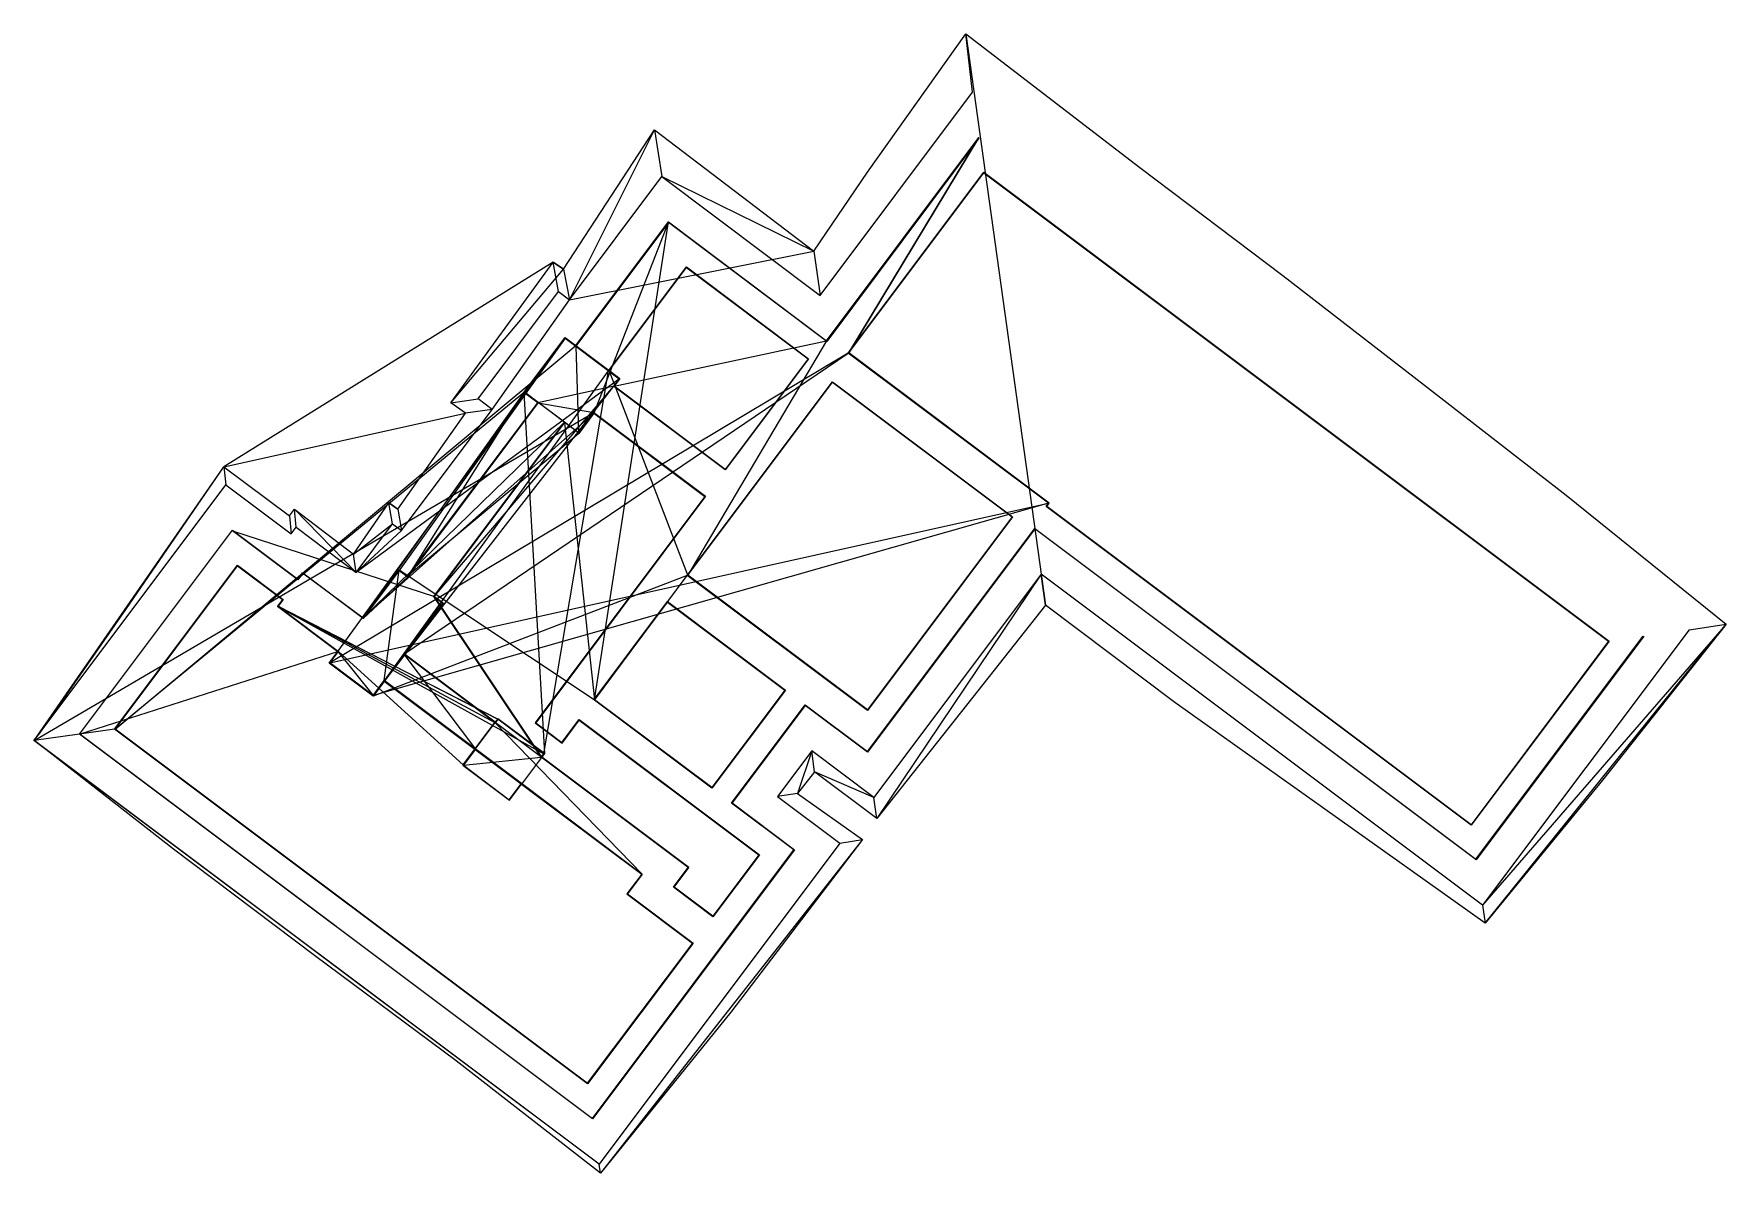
# Model space of a CAD drawing. Header units: metres. Extents: x 212796.5 to 212837.8, y 60406.2 to 60434.
import ezdxf

# ---------------------------------------------------------------- set-up
doc = ezdxf.new("R2010")
doc.units = ezdxf.units.M
doc.layers.add('Velddata', color=1, linetype='Continuous', lineweight=9)

msp = doc.modelspace()

# ---------------------------------------------------------------- linework, layer by layer
at = {"layer": 'Velddata'}
for p, q in [((212816.842, 60430.6, 430.802), (212819.244, 60433.973, 430.963)), ((212819.244, 60433.973, 430.963), (212821.19, 60420.04, 430.466)), ((212819.244, 60433.973, 430.963), (212823.491, 60430.715, 430.905)), ((212819.405, 60432.549, 429.92), (212819.244, 60433.973, 430.963)), ((212815.69, 60427.594, 429.92), (212819.405, 60432.549, 429.92)), ((212815.69, 60427.594, 429.92), (212819.405, 60432.549, 429.92)), ((212819.405, 60432.549, 429.92), (212819.405, 60432.549, 429.92)), ((212809.434, 60428.238, 430.485), (212811.65, 60431.634, 430.706)), ((212809.576, 60427.487, 429.92), (212811.65, 60431.634, 430.706)), ((212811.65, 60431.634, 430.706), (212811.83, 60430.493, 429.92)), ((212811.65, 60431.634, 430.706), (212811.65, 60431.634, 430.706)), ((212811.65, 60431.634, 430.706), (212815.533, 60428.674, 430.779)), ((212815.848, 60426.488, 429.92), (212819.563, 60431.443, 429.92)), ((212819.565, 60431.429, 429.5), (212815.85, 60426.474, 429.5)), ((212819.563, 60431.443, 429.92), (212816.392, 60426.193, 429.92)), ((212816.392, 60426.193, 429.92), (212819.563, 60431.443, 429.92)), ((212819.565, 60431.429, 429.5), (212819.565, 60431.429, 429.5)), ((212815.533, 60428.674, 430.779), (212816.842, 60430.6, 430.802)), ((212816.378, 60426.191, 429.5), (212819.684, 60430.599, 429.5)), ((212816.392, 60426.193, 429.92), (212819.686, 60430.585, 429.92)), ((212816.842, 60430.6, 430.802), (212816.842, 60430.6, 430.802)), ((212819.684, 60430.599, 429.5), (212819.684, 60430.599, 429.5)), ((212819.684, 60430.599, 429.5), (212834.935, 60419.164, 429.5)), ((212819.686, 60430.585, 429.92), (212819.686, 60430.585, 429.92)), ((212819.686, 60430.585, 429.92), (212834.921, 60419.162, 429.92)), ((212823.491, 60430.715, 430.905), (212823.491, 60430.715, 430.905)), ((212823.491, 60430.715, 430.905), (212826.976, 60428.079, 430.886)), ((212809.576, 60427.487, 429.92), (212811.83, 60430.493, 429.92)), ((212811.83, 60430.493, 429.92), (212811.83, 60430.493, 429.92)), ((212811.83, 60430.493, 429.92), (212815.69, 60427.594, 429.92)), ((212811.83, 60430.493, 429.92), (212815.533, 60428.674, 430.779)), ((212809.729, 60426.373, 429.92), (212811.988, 60429.387, 429.92)), ((212811.99, 60429.373, 429.5), (212809.731, 60426.359, 429.5)), ((212811.988, 60429.387, 429.92), (212810.173, 60424.726, 429.92)), ((212810.187, 60417.736, 429.92), (212811.988, 60429.387, 429.92)), ((212811.988, 60429.387, 429.92), (212815.848, 60426.488, 429.92)), ((212815.85, 60426.474, 429.5), (212811.99, 60429.373, 429.5)), ((212811.99, 60429.373, 429.5), (212811.99, 60429.373, 429.5)), ((212809.576, 60427.487, 429.92), (212815.533, 60428.674, 430.779)), ((212815.533, 60428.674, 430.779), (212815.69, 60427.594, 429.92)), ((212809.177, 60428.405, 430.485), (212801.142, 60423.416, 430.24)), ((212806.682, 60424.977, 430.333), (212809.177, 60428.405, 430.485)), ((212806.682, 60424.977, 430.333), (212809.434, 60428.238, 430.485)), ((212809.307, 60427.689, 429.92), (212809.177, 60428.405, 430.485)), ((212809.177, 60428.405, 430.485), (212809.434, 60428.238, 430.485)), ((212809.434, 60428.238, 430.485), (212809.177, 60428.405, 430.485)), ((212809.177, 60428.405, 430.485), (212809.434, 60428.238, 430.485)), ((212809.434, 60428.238, 430.485), (212809.576, 60427.487, 429.92)), ((212810.53, 60425.759, 429.5), (212812.427, 60428.288, 429.5)), ((212810.544, 60425.761, 429.92), (212812.429, 60428.274, 429.92)), ((212812.427, 60428.288, 429.5), (212812.427, 60428.288, 429.5)), ((212812.427, 60428.288, 429.5), (212815.409, 60426.052, 429.5)), ((212812.429, 60428.274, 429.92), (212812.429, 60428.274, 429.92)), ((212812.429, 60428.274, 429.92), (212815.395, 60426.05, 429.92)), ((212826.976, 60428.079, 430.886), (212826.976, 60428.079, 430.886)), ((212826.976, 60428.079, 430.886), (212830.433, 60425.407, 430.821)), ((212807.345, 60425.072, 429.92), (212809.307, 60427.689, 429.92)), ((212807.345, 60425.072, 429.92), (212809.307, 60427.689, 429.92)), ((212809.307, 60427.689, 429.92), (212809.307, 60427.689, 429.92)), ((212809.307, 60427.689, 429.92), (212809.576, 60427.487, 429.92)), ((212807.689, 60424.814, 429.92), (212809.576, 60427.487, 429.92)), ((212815.69, 60427.594, 429.92), (212815.69, 60427.594, 429.92)), ((212803.928, 60418.915, 429.92), (212809.469, 60426.555, 429.5)), ((212809.469, 60426.555, 429.5), (212805.422, 60420.89, 429.5)), ((212808.465, 60425.232, 429.92), (212809.467, 60426.569, 429.92)), ((212808.479, 60425.234, 429.5), (212809.469, 60426.555, 429.5)), ((212809.467, 60426.569, 429.92), (212809.467, 60426.569, 429.92)), ((212809.467, 60426.569, 429.92), (212809.729, 60426.373, 429.92)), ((212809.469, 60426.555, 429.5), (212809.731, 60426.359, 429.5)), ((212810.666, 60425.383, 429.92), (212815.848, 60426.488, 429.92)), ((212815.848, 60426.488, 429.92), (212812.463, 60420.771, 429.92)), ((212815.85, 60426.474, 429.5), (212815.85, 60426.474, 429.5)), ((212798.496, 60417.022, 429.92), (212809.729, 60426.373, 429.92)), ((212816.378, 60426.191, 429.5), (212803.73, 60418.633, 429.5)), ((212805.538, 60418.845, 429.5), (212816.378, 60426.191, 429.5)), ((212809.729, 60426.373, 429.92), (212810.804, 60425.567, 429.92)), ((212809.731, 60426.359, 429.5), (212810.79, 60425.565, 429.5)), ((212809.731, 60426.359, 429.5), (212809.799, 60424.244, 429.5)), ((212815.395, 60426.05, 429.92), (212813.373, 60423.353, 429.92)), ((212815.409, 60426.052, 429.5), (212813.375, 60423.339, 429.5)), ((212815.395, 60426.05, 429.92), (212815.395, 60426.05, 429.92)), ((212815.409, 60426.052, 429.5), (212815.409, 60426.052, 429.5)), ((212821.262, 60422.529, 429.5), (212816.378, 60426.191, 429.5)), ((212821.276, 60422.531, 429.92), (212816.392, 60426.193, 429.92)), ((212805.06, 60418.19, 429.92), (212810.53, 60425.759, 429.5)), ((212808.949, 60416.421, 429.5), (212810.53, 60425.759, 429.5)), ((212810.53, 60425.759, 429.5), (212810.79, 60425.565, 429.5)), ((212812.463, 60420.771, 429.92), (212810.544, 60425.761, 429.92)), ((212810.79, 60425.565, 429.5), (212810.544, 60425.761, 429.92)), ((212810.544, 60425.761, 429.92), (212810.804, 60425.567, 429.92)), ((212808.479, 60425.234, 429.5), (212798.496, 60417.022, 429.92)), ((212810.804, 60425.567, 429.92), (212804.374, 60420.843, 429.92)), ((212804.542, 60419.717, 429.5), (212808.479, 60425.234, 429.5)), ((212810.652, 60425.381, 429.5), (212805.06, 60418.19, 429.92)), ((212805.63, 60420.734, 429.5), (212808.465, 60425.232, 429.92)), ((212810.652, 60425.381, 429.5), (212806.27, 60420.254, 429.5)), ((212808.801, 60424.98, 429.92), (212808.465, 60425.232, 429.92)), ((212808.465, 60425.232, 429.92), (212808.963, 60416.423, 429.92)), ((212808.815, 60424.982, 429.5), (212808.479, 60425.234, 429.5)), ((212810.666, 60425.383, 429.92), (212808.801, 60424.98, 429.92)), ((212810.79, 60425.565, 429.5), (212810.652, 60425.381, 429.5)), ((212813.375, 60423.339, 429.5), (212810.652, 60425.381, 429.5)), ((212810.804, 60425.567, 429.92), (212810.666, 60425.383, 429.92)), ((212813.373, 60423.353, 429.92), (212810.666, 60425.383, 429.92)), ((212812.449, 60420.769, 429.5), (212815.99, 60425.492, 429.5)), ((212812.463, 60420.771, 429.92), (212815.992, 60425.478, 429.92)), ((212815.99, 60425.492, 429.5), (212815.99, 60425.492, 429.5)), ((212815.99, 60425.492, 429.5), (212820.386, 60422.196, 429.5)), ((212815.992, 60425.478, 429.92), (212815.992, 60425.478, 429.92)), ((212815.992, 60425.478, 429.92), (212820.372, 60422.194, 429.92)), ((212830.433, 60425.407, 430.821), (212830.433, 60425.407, 430.821)), ((212830.433, 60425.407, 430.821), (212833.886, 60422.728, 430.75)), ((212805.475, 60421.862, 429.92), (212807.689, 60424.814, 429.92)), ((212805.475, 60421.862, 429.92), (212807.689, 60424.814, 429.92)), ((212805.475, 60421.862, 429.92), (212807.689, 60424.814, 429.92)), ((212805.628, 60420.748, 429.92), (212808.801, 60424.98, 429.92)), ((212808.815, 60424.982, 429.5), (212805.63, 60420.734, 429.5)), ((212806.682, 60424.977, 430.333), (212807.345, 60425.072, 429.92)), ((212807.042, 60424.723, 430.333), (212806.682, 60424.977, 430.333)), ((212807.042, 60424.723, 430.333), (212806.682, 60424.977, 430.333)), ((212807.042, 60424.723, 430.333), (212806.682, 60424.977, 430.333)), ((212807.689, 60424.814, 429.92), (212807.042, 60424.723, 430.333)), ((212807.689, 60424.814, 429.92), (212807.345, 60425.072, 429.92)), ((212807.345, 60425.072, 429.92), (212807.345, 60425.072, 429.92)), ((212808.801, 60424.98, 429.92), (212810.171, 60424.74, 429.5)), ((212809.799, 60424.244, 429.5), (212808.815, 60424.982, 429.5)), ((212809.455, 60424.502, 429.5), (212808.815, 60424.982, 429.5)), ((212796.521, 60416.741, 429.92), (212810.171, 60424.74, 429.5)), ((212801.142, 60423.416, 430.24), (212807.042, 60424.723, 430.333)), ((212804.54, 60419.731, 429.92), (212810.173, 60424.726, 429.92)), ((212809.455, 60424.502, 429.5), (212804.54, 60419.731, 429.92)), ((212805.392, 60422.383, 430.304), (212807.042, 60424.723, 430.333)), ((212806.27, 60420.254, 429.5), (212809.455, 60424.502, 429.5)), ((212806.284, 60420.256, 429.92), (212809.457, 60424.488, 429.92)), ((212809.799, 60424.244, 429.5), (212809.455, 60424.502, 429.5)), ((212809.457, 60424.488, 429.92), (212810.187, 60417.736, 429.92)), ((212810.171, 60424.74, 429.5), (212809.799, 60424.244, 429.5)), ((212810.173, 60424.726, 429.92), (212809.801, 60424.23, 429.92)), ((212810.171, 60424.74, 429.5), (212812.895, 60422.698, 429.5)), ((212810.173, 60424.726, 429.92), (212812.881, 60422.696, 429.92)), ((212809.801, 60424.23, 429.92), (212805.628, 60420.748, 429.92)), ((212796.521, 60416.741, 429.92), (212801.142, 60423.416, 430.24)), ((212798.754, 60419.937, 430.051), (212801.142, 60423.416, 430.24)), ((212801.142, 60423.416, 430.24), (212801.196, 60422.976, 429.92)), ((212801.142, 60423.416, 430.24), (212802.743, 60422.222, 430.244)), ((212813.373, 60423.353, 429.92), (212813.373, 60423.353, 429.92)), ((212813.375, 60423.339, 429.5), (212813.375, 60423.339, 429.5)), ((212796.521, 60416.741, 429.92), (212801.196, 60422.976, 429.92)), ((212801.196, 60422.976, 429.92), (212801.196, 60422.976, 429.92)), ((212801.196, 60422.976, 429.92), (212802.789, 60421.782, 429.92)), ((212812.881, 60422.696, 429.92), (212808.738, 60417.172, 429.92)), ((212812.895, 60422.698, 429.5), (212808.752, 60417.174, 429.5)), ((212812.881, 60422.696, 429.92), (212812.881, 60422.696, 429.92)), ((212812.895, 60422.698, 429.5), (212812.895, 60422.698, 429.5)), ((212833.886, 60422.728, 430.75), (212837.79, 60419.576, 430.57)), ((212802.743, 60422.222, 430.244), (212802.865, 60422.385, 430.248)), ((212802.909, 60421.941, 429.92), (212802.865, 60422.385, 430.248)), ((212802.865, 60422.385, 430.248), (212804.374, 60420.843, 429.92)), ((212802.865, 60422.385, 430.248), (212802.865, 60422.385, 430.248)), ((212802.865, 60422.385, 430.248), (212804.307, 60421.29, 430.245)), ((212803.73, 60418.633, 429.5), (212821.262, 60422.529, 429.5)), ((212804.307, 60421.29, 430.245), (212805.17, 60422.54, 430.304)), ((212821.262, 60422.529, 429.5), (212804.786, 60417.841, 429.5)), ((212805.259, 60422.024, 429.92), (212805.17, 60422.54, 430.304)), ((212805.17, 60422.54, 430.304), (212805.392, 60422.383, 430.304)), ((212805.17, 60422.54, 430.304), (212805.392, 60422.383, 430.304)), ((212805.392, 60422.383, 430.304), (212805.17, 60422.54, 430.304)), ((212805.17, 60422.54, 430.304), (212805.392, 60422.383, 430.304)), ((212805.392, 60422.383, 430.304), (212805.475, 60421.862, 429.92)), ((212821.202, 60422.449, 429.5), (212821.262, 60422.529, 429.5)), ((212831.569, 60414.676, 429.5), (212821.202, 60422.449, 429.5)), ((212821.202, 60422.449, 429.5), (212821.202, 60422.449, 429.5)), ((212821.216, 60422.451, 429.92), (212821.276, 60422.531, 429.92)), ((212831.567, 60414.69, 429.92), (212821.216, 60422.451, 429.92)), ((212821.216, 60422.451, 429.92), (212821.216, 60422.451, 429.92)), ((212821.276, 60422.531, 429.92), (212821.276, 60422.531, 429.92)), ((212797.627, 60416.899, 429.92), (212801.354, 60421.87, 429.92)), ((212801.354, 60421.87, 429.92), (212801.354, 60421.87, 429.92)), ((212801.354, 60421.87, 429.92), (212802.947, 60420.676, 429.92)), ((212802.743, 60422.222, 430.244), (212802.789, 60421.782, 429.92)), ((212802.743, 60422.222, 430.244), (212802.743, 60422.222, 430.244)), ((212802.789, 60421.782, 429.92), (212802.909, 60421.941, 429.92)), ((212802.909, 60421.941, 429.92), (212802.909, 60421.941, 429.92)), ((212802.909, 60421.941, 429.92), (212804.374, 60420.843, 429.92)), ((212804.307, 60421.29, 430.245), (212805.259, 60422.024, 429.92)), ((212804.374, 60420.843, 429.92), (212805.259, 60422.024, 429.92)), ((212805.259, 60422.024, 429.92), (212805.259, 60422.024, 429.92)), ((212805.259, 60422.024, 429.92), (212805.475, 60421.862, 429.92)), ((212820.372, 60422.194, 429.92), (212816.843, 60417.487, 429.92)), ((212816.844, 60416.473, 429.5), (212820.925, 60421.916, 429.5)), ((212820.386, 60422.196, 429.5), (212816.845, 60417.473, 429.5)), ((212820.927, 60421.902, 429.92), (212816.846, 60416.459, 429.92)), ((212820.372, 60422.194, 429.92), (212820.372, 60422.194, 429.92)), ((212820.386, 60422.196, 429.5), (212820.386, 60422.196, 429.5)), ((212820.925, 60421.916, 429.5), (212820.925, 60421.916, 429.5)), ((212820.925, 60421.916, 429.5), (212831.688, 60413.847, 429.5)), ((212831.69, 60413.833, 429.92), (212820.927, 60421.902, 429.92)), ((212820.927, 60421.902, 429.92), (212820.927, 60421.902, 429.92)), ((212802.949, 60420.662, 429.5), (212801.356, 60421.856, 429.5)), ((212801.356, 60421.856, 429.5), (212806.284, 60420.256, 429.92)), ((212802.789, 60421.782, 429.92), (212802.789, 60421.782, 429.92)), ((212804.374, 60420.843, 429.92), (212805.475, 60421.862, 429.92)), ((212804.374, 60420.843, 429.92), (212804.307, 60421.29, 430.245)), ((212804.307, 60421.29, 430.245), (212804.307, 60421.29, 430.245)), ((212798.482, 60417.02, 429.5), (212801.478, 60421.016, 429.5)), ((212798.496, 60417.022, 429.92), (212801.48, 60421.002, 429.92)), ((212801.478, 60421.016, 429.5), (212801.478, 60421.016, 429.5)), ((212801.478, 60421.016, 429.5), (212802.59, 60420.182, 429.5)), ((212801.48, 60421.002, 429.92), (212801.48, 60421.002, 429.92)), ((212801.48, 60421.002, 429.92), (212802.576, 60420.18, 429.92)), ((212802.947, 60420.676, 429.92), (212803.067, 60420.835, 429.92)), ((212802.947, 60420.676, 429.92), (212802.947, 60420.676, 429.92)), ((212803.069, 60420.821, 429.5), (212802.949, 60420.662, 429.5)), ((212802.949, 60420.662, 429.5), (212802.949, 60420.662, 429.5)), ((212803.067, 60420.835, 429.92), (212803.067, 60420.835, 429.92)), ((212803.067, 60420.835, 429.92), (212804.54, 60419.731, 429.92)), ((212804.542, 60419.717, 429.5), (212803.069, 60420.821, 429.5)), ((212803.069, 60420.821, 429.5), (212803.069, 60420.821, 429.5)), ((212804.54, 60419.731, 429.92), (212805.42, 60420.904, 429.92)), ((212805.422, 60420.89, 429.5), (212804.542, 60419.717, 429.5)), ((212805.63, 60420.734, 429.5), (212804.542, 60419.717, 429.5)), ((212812.449, 60420.769, 429.5), (212804.788, 60417.827, 429.92)), ((212805.058, 60418.204, 429.5), (212805.42, 60420.904, 429.92)), ((212805.42, 60420.904, 429.92), (212810.182, 60417.746, 429.5)), ((212805.42, 60420.904, 429.92), (212805.628, 60420.748, 429.92)), ((212805.628, 60420.748, 429.92), (212805.422, 60420.89, 429.5)), ((212805.422, 60420.89, 429.5), (212805.63, 60420.734, 429.5)), ((212810.184, 60417.726, 429.5), (212812.449, 60420.769, 429.5)), ((212816.845, 60417.473, 429.5), (212812.449, 60420.769, 429.5)), ((212816.843, 60417.487, 429.92), (212812.463, 60420.771, 429.92)), ((212821.085, 60420.796, 429.92), (212817.004, 60415.353, 429.92)), ((212821.085, 60420.796, 429.92), (212817.07, 60414.843, 430.279)), ((212831.848, 60412.727, 429.92), (212821.085, 60420.796, 429.92)), ((212821.085, 60420.796, 429.92), (212821.085, 60420.796, 429.92)), ((212821.19, 60420.04, 430.466), (212821.085, 60420.796, 429.92)), ((212808.885, 60416.336, 429.5), (212806.27, 60420.254, 429.5)), ((212806.27, 60420.254, 429.5), (212806.478, 60420.098, 429.5)), ((212808.899, 60416.338, 429.92), (212806.284, 60420.256, 429.92)), ((212806.284, 60420.256, 429.92), (212806.492, 60420.1, 429.92)), ((212796.658, 60416.923, 429.92), (212798.754, 60419.937, 430.051)), ((212798.754, 60419.937, 430.051), (212798.754, 60419.937, 430.051)), ((212802.576, 60420.18, 429.92), (212802.455, 60420.019, 429.92)), ((212802.455, 60420.019, 429.92), (212808.949, 60416.421, 429.5)), ((212807.828, 60417.261, 429.5), (212802.455, 60420.019, 429.92)), ((212802.455, 60420.019, 429.92), (212803.928, 60418.915, 429.92)), ((212802.59, 60420.182, 429.5), (212802.469, 60420.021, 429.5)), ((212802.469, 60420.021, 429.5), (212807.828, 60417.261, 429.5)), ((212807.764, 60417.176, 429.5), (212802.469, 60420.021, 429.5)), ((212802.469, 60420.021, 429.5), (212803.942, 60418.917, 429.5)), ((212802.576, 60420.18, 429.92), (212802.576, 60420.18, 429.92)), ((212802.59, 60420.182, 429.5), (212802.59, 60420.182, 429.5)), ((212806.478, 60420.098, 429.5), (212805.538, 60418.845, 429.5)), ((212806.492, 60420.1, 429.92), (212805.552, 60418.847, 429.92)), ((212806.478, 60420.098, 429.5), (212806.478, 60420.098, 429.5)), ((212806.492, 60420.1, 429.92), (212806.492, 60420.1, 429.92)), ((212810.182, 60417.746, 429.5), (212811.969, 60420.129, 429.5)), ((212810.187, 60417.736, 429.92), (212811.971, 60420.115, 429.92)), ((212811.969, 60420.129, 429.5), (212811.969, 60420.129, 429.5)), ((212811.969, 60420.129, 429.5), (212814.843, 60417.974, 429.5)), ((212811.971, 60420.115, 429.92), (212811.971, 60420.115, 429.92)), ((212811.971, 60420.115, 429.92), (212814.829, 60417.972, 429.92)), ((212821.19, 60420.04, 430.466), (212819.417, 60417.796, 430.385)), ((212824.345, 60417.669, 430.467), (212821.19, 60420.04, 430.466)), ((212821.19, 60420.04, 430.466), (212821.19, 60420.04, 430.466)), ((212837.79, 60419.576, 430.57), (212831.848, 60412.727, 429.92)), ((212836.884, 60419.443, 429.92), (212831.848, 60412.727, 429.92)), ((212831.91, 60412.293, 430.23), (212837.79, 60419.576, 430.57)), ((212837.79, 60419.576, 430.57), (212834.776, 60415.778, 430.432)), ((212836.884, 60419.443, 429.92), (212837.79, 60419.576, 430.57)), ((212836.884, 60419.443, 429.92), (212836.884, 60419.443, 429.92)), ((212834.921, 60419.162, 429.92), (212831.567, 60414.69, 429.92)), ((212834.935, 60419.164, 429.5), (212831.569, 60414.676, 429.5)), ((212831.688, 60413.847, 429.5), (212835.764, 60419.283, 429.5)), ((212835.778, 60419.285, 429.92), (212831.69, 60413.833, 429.92)), ((212834.921, 60419.162, 429.92), (212834.921, 60419.162, 429.92)), ((212834.935, 60419.164, 429.5), (212834.935, 60419.164, 429.5)), ((212835.764, 60419.283, 429.5), (212835.764, 60419.283, 429.5)), ((212835.778, 60419.285, 429.92), (212835.778, 60419.285, 429.92)), ((212803.942, 60418.917, 429.5), (212797.641, 60416.901, 429.5)), ((212803.716, 60418.631, 429.92), (212803.928, 60418.915, 429.92)), ((212804.788, 60417.827, 429.92), (212803.716, 60418.631, 429.92)), ((212803.716, 60418.631, 429.92), (212803.716, 60418.631, 429.92)), ((212803.73, 60418.633, 429.5), (212803.942, 60418.917, 429.5)), ((212804.786, 60417.841, 429.5), (212803.73, 60418.633, 429.5)), ((212803.928, 60418.915, 429.92), (212804.786, 60417.841, 429.5)), ((212803.942, 60418.917, 429.5), (212806.988, 60416.14, 429.5)), ((212805.552, 60418.847, 429.92), (212804.788, 60417.827, 429.92)), ((212807.764, 60417.176, 429.5), (212805.538, 60418.845, 429.5)), ((212805.538, 60418.845, 429.5), (212807.284, 60416.535, 429.5)), ((212807.762, 60417.19, 429.92), (212805.552, 60418.847, 429.92)), ((212805.552, 60418.847, 429.92), (212808.899, 60416.338, 429.92)), ((212804.786, 60417.841, 429.5), (212805.058, 60418.204, 429.5)), ((212804.788, 60417.827, 429.92), (212805.06, 60418.19, 429.92)), ((212808.405, 60415.695, 429.5), (212805.058, 60418.204, 429.5)), ((212805.058, 60418.204, 429.5), (212807.284, 60416.535, 429.5)), ((212805.06, 60418.19, 429.92), (212807.27, 60416.533, 429.92)), ((212814.829, 60417.972, 429.92), (212813.045, 60415.593, 429.92)), ((212814.843, 60417.974, 429.5), (212813.047, 60415.579, 429.5)), ((212814.829, 60417.972, 429.92), (212814.829, 60417.972, 429.92)), ((212814.843, 60417.974, 429.5), (212814.843, 60417.974, 429.5)), ((212819.417, 60417.796, 430.385), (212817.07, 60414.843, 430.279)), ((212819.417, 60417.796, 430.385), (212819.417, 60417.796, 430.385)), ((212813.047, 60415.579, 429.5), (212810.184, 60417.726, 429.5)), ((212813.045, 60415.593, 429.92), (212810.187, 60417.736, 429.92)), ((212813.529, 60415.218, 429.5), (212815.324, 60417.613, 429.5)), ((212815.326, 60417.599, 429.92), (212813.543, 60415.22, 429.92)), ((212815.324, 60417.613, 429.5), (212815.324, 60417.613, 429.5)), ((212815.324, 60417.613, 429.5), (212816.844, 60416.473, 429.5)), ((212816.846, 60416.459, 429.92), (212815.326, 60417.599, 429.92)), ((212815.326, 60417.599, 429.92), (212815.326, 60417.599, 429.92)), ((212816.843, 60417.487, 429.92), (212816.843, 60417.487, 429.92)), ((212816.845, 60417.473, 429.5), (212816.845, 60417.473, 429.5)), ((212827.997, 60415.065, 430.36), (212824.345, 60417.669, 430.467)), ((212824.345, 60417.669, 430.467), (212824.345, 60417.669, 430.467)), ((212796.511, 60416.74, 429.913), (212796.658, 60416.923, 429.92)), ((212796.658, 60416.923, 429.92), (212796.658, 60416.923, 429.92)), ((212798.482, 60417.02, 429.5), (212797.627, 60416.899, 429.92)), ((212810.012, 60408.375, 429.5), (212798.482, 60417.02, 429.5)), ((212810.01, 60408.389, 429.92), (212798.496, 60417.022, 429.92)), ((212807.762, 60417.19, 429.92), (212806.974, 60416.138, 429.92)), ((212806.974, 60416.138, 429.92), (212807.762, 60417.19, 429.92)), ((212807.826, 60417.275, 429.92), (212807.762, 60417.19, 429.92)), ((212807.828, 60417.261, 429.5), (212807.764, 60417.176, 429.5)), ((212811.353, 60413.485, 429.5), (212807.764, 60417.176, 429.5)), ((212808.963, 60416.423, 429.92), (212807.826, 60417.275, 429.92)), ((212807.826, 60417.275, 429.92), (212807.826, 60417.275, 429.92)), ((212808.949, 60416.421, 429.5), (212807.828, 60417.261, 429.5)), ((212808.738, 60417.172, 429.92), (212808.738, 60417.172, 429.92)), ((212808.738, 60417.172, 429.92), (212809.395, 60416.679, 429.92)), ((212808.752, 60417.174, 429.5), (212808.752, 60417.174, 429.5)), ((212808.752, 60417.174, 429.5), (212809.393, 60416.693, 429.5)), ((212809.393, 60416.693, 429.5), (212809.814, 60417.254, 429.5)), ((212809.395, 60416.679, 429.92), (212809.816, 60417.24, 429.92)), ((212809.814, 60417.254, 429.5), (212809.814, 60417.254, 429.5)), ((212809.814, 60417.254, 429.5), (212814.21, 60413.958, 429.5)), ((212809.816, 60417.24, 429.92), (212809.816, 60417.24, 429.92)), ((212809.816, 60417.24, 429.92), (212814.196, 60413.956, 429.92)), ((212796.511, 60416.74, 429.913), (212796.521, 60416.741, 429.92)), ((212810.299, 60406.41, 429.92), (212796.511, 60416.74, 429.913)), ((212796.692, 60416.613, 429.92), (212796.511, 60416.74, 429.913)), ((212796.511, 60416.74, 429.913), (212796.511, 60416.74, 429.913)), ((212797.627, 60416.899, 429.92), (212796.521, 60416.741, 429.92)), ((212810.299, 60406.41, 429.92), (212796.521, 60416.741, 429.92)), ((212799.916, 60414.092, 430.003), (212796.692, 60416.613, 429.92)), ((212796.692, 60416.613, 429.92), (212796.692, 60416.613, 429.92)), ((212810.141, 60407.516, 429.92), (212797.627, 60416.899, 429.92)), ((212797.641, 60416.901, 429.5), (212810.139, 60407.53, 429.5)), ((212807.27, 60416.533, 429.92), (212806.974, 60416.138, 429.92)), ((212807.284, 60416.535, 429.5), (212806.988, 60416.14, 429.5)), ((212807.27, 60416.533, 429.92), (212811.339, 60413.483, 429.92)), ((212808.407, 60415.681, 429.92), (212807.27, 60416.533, 429.92)), ((212807.284, 60416.535, 429.5), (212811.353, 60413.485, 429.5)), ((212809.393, 60416.693, 429.5), (212809.393, 60416.693, 429.5)), ((212809.395, 60416.679, 429.92), (212809.395, 60416.679, 429.92)), ((212806.974, 60416.138, 429.92), (212808.111, 60415.286, 429.92)), ((212806.988, 60416.14, 429.5), (212808.885, 60416.336, 429.5)), ((212806.988, 60416.14, 429.5), (212808.109, 60415.3, 429.5)), ((212808.963, 60416.423, 429.92), (212808.407, 60415.681, 429.92)), ((212808.885, 60416.336, 429.5), (212808.949, 60416.421, 429.5)), ((212812.474, 60413.645, 429.5), (212808.885, 60416.336, 429.5)), ((212808.899, 60416.338, 429.92), (212808.963, 60416.423, 429.92)), ((212812.488, 60413.647, 429.92), (212808.899, 60416.338, 429.92)), ((212815.484, 60416.493, 429.92), (212814.649, 60415.378, 429.92)), ((212815.484, 60416.493, 429.92), (212815.14, 60415.452, 430.283)), ((212817.004, 60415.353, 429.92), (212815.484, 60416.493, 429.92)), ((212815.484, 60416.493, 429.92), (212815.484, 60416.493, 429.92)), ((212815.554, 60415.981, 430.288), (212815.484, 60416.493, 429.92)), ((212816.844, 60416.473, 429.5), (212816.844, 60416.473, 429.5)), ((212816.846, 60416.459, 429.92), (212816.846, 60416.459, 429.92)), ((212808.109, 60415.3, 429.5), (212808.405, 60415.695, 429.5)), ((212808.111, 60415.286, 429.92), (212808.407, 60415.681, 429.92)), ((212811.339, 60413.483, 429.92), (212808.405, 60415.695, 429.5)), ((212808.405, 60415.695, 429.5), (212811.353, 60413.485, 429.5)), ((212808.407, 60415.681, 429.92), (212811.339, 60413.483, 429.92)), ((212815.554, 60415.981, 430.288), (212815.14, 60415.452, 430.283)), ((212817.004, 60415.353, 429.92), (212815.554, 60415.981, 430.288)), ((212817.07, 60414.843, 430.279), (212815.554, 60415.981, 430.288)), ((212815.554, 60415.981, 430.288), (212815.554, 60415.981, 430.288)), ((212834.776, 60415.778, 430.432), (212831.91, 60412.293, 430.23)), ((212834.776, 60415.778, 430.432), (212834.776, 60415.778, 430.432)), ((212808.109, 60415.3, 429.5), (212808.109, 60415.3, 429.5)), ((212808.111, 60415.286, 429.92), (212808.111, 60415.286, 429.92)), ((212813.045, 60415.593, 429.92), (212813.045, 60415.593, 429.92)), ((212813.047, 60415.579, 429.5), (212813.047, 60415.579, 429.5)), ((212815.14, 60415.452, 430.283), (212814.649, 60415.378, 429.92)), ((212814.649, 60415.378, 429.92), (212814.649, 60415.378, 429.92)), ((212814.649, 60415.378, 429.92), (212816.169, 60414.239, 429.92)), ((212814.649, 60415.378, 429.92), (212816.169, 60414.239, 429.92)), ((212815.14, 60415.452, 430.283), (212815.14, 60415.452, 430.283)), ((212815.14, 60415.452, 430.283), (212816.727, 60414.325, 430.322)), ((212817.004, 60415.353, 429.92), (212817.004, 60415.353, 429.92)), ((212817.07, 60414.843, 430.279), (212817.004, 60415.353, 429.92)), ((212815.049, 60414.078, 429.5), (212813.529, 60415.218, 429.5)), ((212813.529, 60415.218, 429.5), (212813.529, 60415.218, 429.5)), ((212813.543, 60415.22, 429.92), (212813.543, 60415.22, 429.92)), ((212813.543, 60415.22, 429.92), (212815.063, 60414.08, 429.92)), ((212831.91, 60412.293, 430.23), (212827.997, 60415.065, 430.36)), ((212827.997, 60415.065, 430.36), (212827.997, 60415.065, 430.36)), ((212817.07, 60414.843, 430.279), (212817.07, 60414.843, 430.279)), ((212831.567, 60414.69, 429.92), (212831.567, 60414.69, 429.92)), ((212831.569, 60414.676, 429.5), (212831.569, 60414.676, 429.5)), ((212803.355, 60411.502, 430.012), (212799.916, 60414.092, 430.003)), ((212799.916, 60414.092, 430.003), (212799.916, 60414.092, 430.003)), ((212810.139, 60407.53, 429.5), (212815.049, 60414.078, 429.5)), ((212815.063, 60414.08, 429.92), (212810.141, 60407.516, 429.92)), ((212816.169, 60414.239, 429.92), (212810.299, 60406.41, 429.92)), ((212816.727, 60414.325, 430.322), (212810.335, 60406.194, 430.071)), ((212816.727, 60414.325, 430.322), (212813.509, 60410.118, 430.263)), ((212815.049, 60414.078, 429.5), (212815.049, 60414.078, 429.5)), ((212815.063, 60414.08, 429.92), (212815.063, 60414.08, 429.92)), ((212816.169, 60414.239, 429.92), (212816.727, 60414.325, 430.322)), ((212816.169, 60414.239, 429.92), (212816.169, 60414.239, 429.92)), ((212816.727, 60414.325, 430.322), (212816.727, 60414.325, 430.322)), ((212812.114, 60413.166, 429.5), (212812.474, 60413.645, 429.5)), ((212812.128, 60413.168, 429.92), (212812.488, 60413.647, 429.92)), ((212812.474, 60413.645, 429.5), (212812.474, 60413.645, 429.5)), ((212812.488, 60413.647, 429.92), (212812.488, 60413.647, 429.92)), ((212814.196, 60413.956, 429.92), (212813.073, 60412.459, 429.92)), ((212814.21, 60413.958, 429.5), (212813.075, 60412.445, 429.5)), ((212814.196, 60413.956, 429.92), (212814.196, 60413.956, 429.92)), ((212814.21, 60413.958, 429.5), (212814.21, 60413.958, 429.5)), ((212831.688, 60413.847, 429.5), (212831.688, 60413.847, 429.5)), ((212831.69, 60413.833, 429.92), (212831.69, 60413.833, 429.92)), ((212811.339, 60413.483, 429.92), (212810.979, 60413.003, 429.92)), ((212811.353, 60413.485, 429.5), (212810.993, 60413.005, 429.5)), ((212810.979, 60413.003, 429.92), (212810.979, 60413.003, 429.92)), ((212810.979, 60413.003, 429.92), (212812.581, 60411.803, 429.92)), ((212810.993, 60413.005, 429.5), (212810.993, 60413.005, 429.5)), ((212810.993, 60413.005, 429.5), (212812.595, 60411.805, 429.5)), ((212813.075, 60412.445, 429.5), (212812.114, 60413.166, 429.5)), ((212812.114, 60413.166, 429.5), (212812.114, 60413.166, 429.5)), ((212813.073, 60412.459, 429.92), (212812.128, 60413.168, 429.92)), ((212812.128, 60413.168, 429.92), (212812.128, 60413.168, 429.92)), ((212813.073, 60412.459, 429.92), (212813.073, 60412.459, 429.92)), ((212813.075, 60412.445, 429.5), (212813.075, 60412.445, 429.5)), ((212831.848, 60412.727, 429.92), (212831.848, 60412.727, 429.92)), ((212831.848, 60412.727, 429.92), (212831.91, 60412.293, 430.23)), ((212831.91, 60412.293, 430.23), (212831.91, 60412.293, 430.23)), ((212812.581, 60411.803, 429.92), (212810.01, 60408.389, 429.92)), ((212812.595, 60411.805, 429.5), (212810.012, 60408.375, 429.5)), ((212812.581, 60411.803, 429.92), (212812.581, 60411.803, 429.92)), ((212812.595, 60411.805, 429.5), (212812.595, 60411.805, 429.5)), ((212806.809, 60408.932, 429.996), (212803.355, 60411.502, 430.012)), ((212803.355, 60411.502, 430.012), (212803.355, 60411.502, 430.012)), ((212813.509, 60410.118, 430.263), (212810.335, 60406.194, 430.071)), ((212813.509, 60410.118, 430.263), (212813.509, 60410.118, 430.263)), ((212810.335, 60406.194, 430.071), (212806.809, 60408.932, 429.996)), ((212806.809, 60408.932, 429.996), (212806.809, 60408.932, 429.996)), ((212810.01, 60408.389, 429.92), (212810.01, 60408.389, 429.92)), ((212810.012, 60408.375, 429.5), (212810.012, 60408.375, 429.5)), ((212810.139, 60407.53, 429.5), (212810.139, 60407.53, 429.5)), ((212810.141, 60407.516, 429.92), (212810.141, 60407.516, 429.92)), ((212810.299, 60406.41, 429.92), (212810.299, 60406.41, 429.92)), ((212810.335, 60406.194, 430.071), (212810.299, 60406.41, 429.92)), ((212810.335, 60406.194, 430.071), (212810.335, 60406.194, 430.071))]:
    msp.add_line(p, q, dxfattribs=at)

doc.saveas('drawing.dxf')
